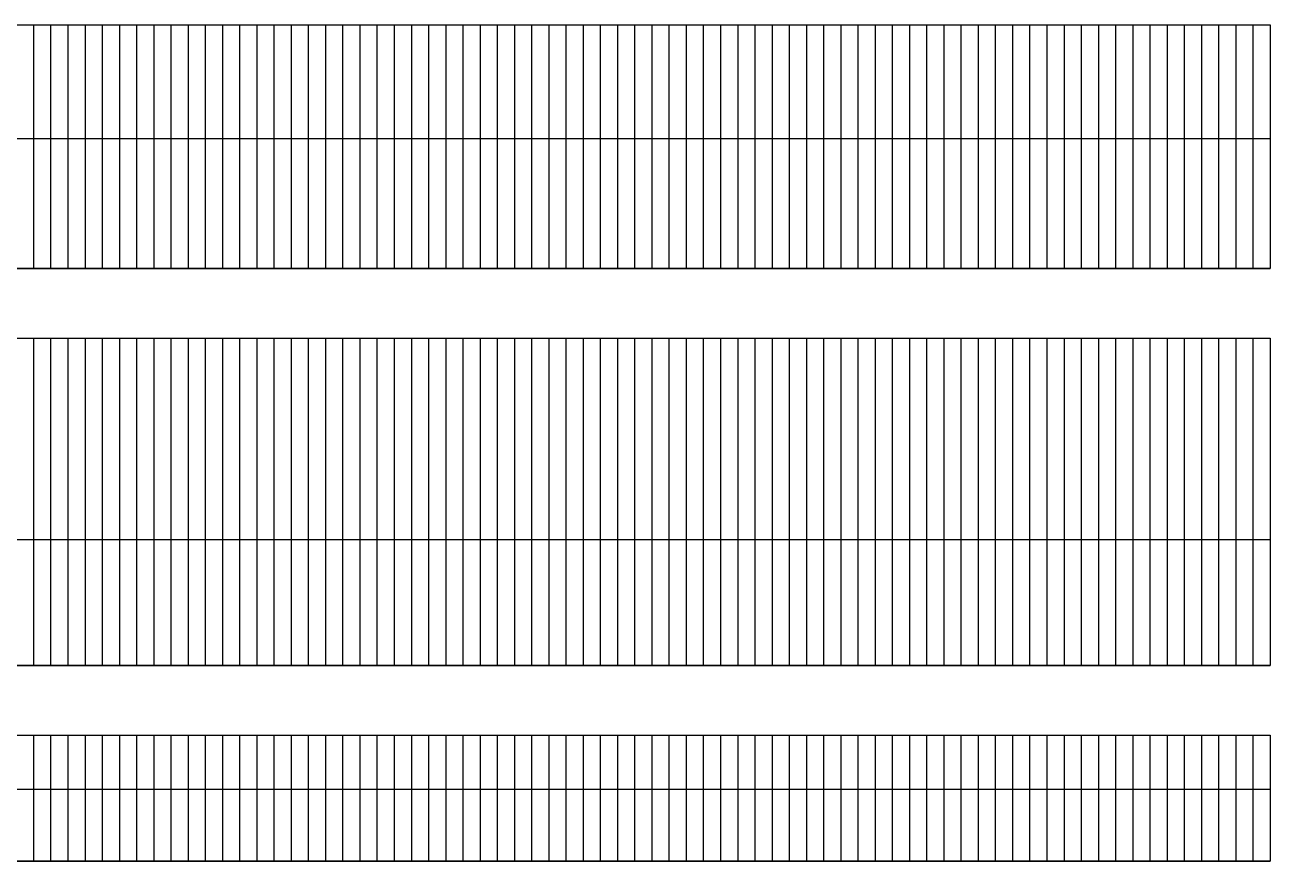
# Model space of a CAD drawing. Header units: metres. Extents: x 10 to 1430, y -498 to -2.
# Drawn here: x 715 to 1430, y -490 to -10 of the extents above; entities that cross this region are included whole.
import ezdxf

# ---------------------------------------------------------------- set-up
doc = ezdxf.new("R2010")
doc.units = ezdxf.units.M
for name, color, linetype in [('Blocks', 84, 'CONTINUOUS'), ('HalfTimes', 84, 'CONTINUOUS'), ('HourTimes', 84, 'CONTINUOUS'), ('Stations', 84, 'CONTINUOUS'), ('Times', 84, 'CONTINUOUS')]:
    doc.layers.add(name, color=color, linetype=linetype)

msp = doc.modelspace()

# ---------------------------------------------------------------- linework, layer by layer
at = {"layer": 'Blocks'}
for points in [[(10, -10), (1430, -10), (1430, -149.77), (10, -149.77), (10, -10)], [(10, -189.77), (1430, -189.77), (1430, -377.66), (10, -377.66), (10, -189.77)], [(10, -417.66), (1430, -417.66), (1430, -490), (10, -490), (10, -417.66)]]:
    msp.add_lwpolyline(points, dxfattribs=at)
at = {"layer": 'HalfTimes'}
for p, q in [((749.58, -10), (749.58, -149.77)), ((808.75, -10), (808.75, -149.77)), ((867.92, -10), (867.92, -149.77)), ((927.08, -10), (927.08, -149.77)), ((986.25, -10), (986.25, -149.77)), ((1045.42, -10), (1045.42, -149.77)), ((1104.58, -10), (1104.58, -149.77)), ((1163.75, -10), (1163.75, -149.77)), ((1222.92, -10), (1222.92, -149.77)), ((1282.08, -10), (1282.08, -149.77)), ((1341.25, -10), (1341.25, -149.77)), ((1400.42, -10), (1400.42, -149.77)), ((749.58, -189.77), (749.58, -377.66)), ((808.75, -189.77), (808.75, -377.66)), ((867.92, -189.77), (867.92, -377.66)), ((927.08, -189.77), (927.08, -377.66)), ((986.25, -189.77), (986.25, -377.66)), ((1045.42, -189.77), (1045.42, -377.66)), ((1104.58, -189.77), (1104.58, -377.66)), ((1163.75, -189.77), (1163.75, -377.66)), ((1222.92, -189.77), (1222.92, -377.66)), ((1282.08, -189.77), (1282.08, -377.66)), ((1341.25, -189.77), (1341.25, -377.66)), ((1400.42, -189.77), (1400.42, -377.66)), ((749.58, -417.66), (749.58, -490)), ((808.75, -417.66), (808.75, -490)), ((867.92, -417.66), (867.92, -490)), ((927.08, -417.66), (927.08, -490)), ((986.25, -417.66), (986.25, -490)), ((1045.42, -417.66), (1045.42, -490)), ((1104.58, -417.66), (1104.58, -490)), ((1163.75, -417.66), (1163.75, -490)), ((1222.92, -417.66), (1222.92, -490)), ((1282.08, -417.66), (1282.08, -490)), ((1341.25, -417.66), (1341.25, -490)), ((1400.42, -417.66), (1400.42, -490))]:
    msp.add_line(p, q, dxfattribs=at)
at = {"layer": 'HourTimes'}
for p, q in [((720, -10), (720, -149.77)), ((779.17, -10), (779.17, -149.77)), ((838.33, -10), (838.33, -149.77)), ((897.5, -10), (897.5, -149.77)), ((956.67, -10), (956.67, -149.77)), ((1015.83, -10), (1015.83, -149.77)), ((1075, -10), (1075, -149.77)), ((1134.17, -10), (1134.17, -149.77)), ((1193.33, -10), (1193.33, -149.77)), ((1252.5, -10), (1252.5, -149.77)), ((1311.67, -10), (1311.67, -149.77)), ((1370.83, -10), (1370.83, -149.77)), ((720, -189.77), (720, -377.66)), ((779.17, -189.77), (779.17, -377.66)), ((838.33, -189.77), (838.33, -377.66)), ((897.5, -189.77), (897.5, -377.66)), ((956.67, -189.77), (956.67, -377.66)), ((1015.83, -189.77), (1015.83, -377.66)), ((1075, -189.77), (1075, -377.66)), ((1134.17, -189.77), (1134.17, -377.66)), ((1193.33, -189.77), (1193.33, -377.66)), ((1252.5, -189.77), (1252.5, -377.66)), ((1311.67, -189.77), (1311.67, -377.66)), ((1370.83, -189.77), (1370.83, -377.66)), ((720, -417.66), (720, -490)), ((779.17, -417.66), (779.17, -490)), ((838.33, -417.66), (838.33, -490)), ((897.5, -417.66), (897.5, -490)), ((956.67, -417.66), (956.67, -490)), ((1015.83, -417.66), (1015.83, -490)), ((1075, -417.66), (1075, -490)), ((1134.17, -417.66), (1134.17, -490)), ((1193.33, -417.66), (1193.33, -490)), ((1252.5, -417.66), (1252.5, -490)), ((1311.67, -417.66), (1311.67, -490)), ((1370.83, -417.66), (1370.83, -490))]:
    msp.add_line(p, q, dxfattribs=at)
at = {"layer": 'Stations'}
for p, q in [((10, -10), (1430, -10)), ((10, -75.29), (1430, -75.29)), ((10, -149.77), (1430, -149.77)), ((10, -189.77), (1430, -189.77)), ((10, -305.33), (1430, -305.33)), ((10, -377.66), (1430, -377.66)), ((10, -417.66), (1430, -417.66)), ((10, -448.62), (1430, -448.62)), ((10, -490), (1430, -490))]:
    msp.add_line(p, q, dxfattribs=at)
at = {"layer": 'Times'}
for p, q in [((729.86, -10), (729.86, -149.77)), ((739.72, -10), (739.72, -149.77)), ((759.44, -10), (759.44, -149.77)), ((769.31, -10), (769.31, -149.77)), ((789.03, -10), (789.03, -149.77)), ((798.89, -10), (798.89, -149.77)), ((818.61, -10), (818.61, -149.77)), ((828.47, -10), (828.47, -149.77)), ((848.19, -10), (848.19, -149.77)), ((858.06, -10), (858.06, -149.77)), ((877.78, -10), (877.78, -149.77)), ((887.64, -10), (887.64, -149.77)), ((907.36, -10), (907.36, -149.77)), ((917.22, -10), (917.22, -149.77)), ((936.94, -10), (936.94, -149.77)), ((946.81, -10), (946.81, -149.77)), ((966.53, -10), (966.53, -149.77)), ((976.39, -10), (976.39, -149.77)), ((996.11, -10), (996.11, -149.77)), ((1005.97, -10), (1005.97, -149.77)), ((1025.69, -10), (1025.69, -149.77)), ((1035.56, -10), (1035.56, -149.77)), ((1055.28, -10), (1055.28, -149.77)), ((1065.14, -10), (1065.14, -149.77)), ((1084.86, -10), (1084.86, -149.77)), ((1094.72, -10), (1094.72, -149.77)), ((1114.44, -10), (1114.44, -149.77)), ((1124.31, -10), (1124.31, -149.77)), ((1144.03, -10), (1144.03, -149.77)), ((1153.89, -10), (1153.89, -149.77)), ((1173.61, -10), (1173.61, -149.77)), ((1183.47, -10), (1183.47, -149.77)), ((1203.19, -10), (1203.19, -149.77)), ((1213.06, -10), (1213.06, -149.77)), ((1232.78, -10), (1232.78, -149.77)), ((1242.64, -10), (1242.64, -149.77)), ((1262.36, -10), (1262.36, -149.77)), ((1272.22, -10), (1272.22, -149.77)), ((1291.94, -10), (1291.94, -149.77)), ((1301.81, -10), (1301.81, -149.77)), ((1321.53, -10), (1321.53, -149.77)), ((1331.39, -10), (1331.39, -149.77)), ((1351.11, -10), (1351.11, -149.77)), ((1360.97, -10), (1360.97, -149.77)), ((1380.69, -10), (1380.69, -149.77)), ((1390.56, -10), (1390.56, -149.77)), ((1410.28, -10), (1410.28, -149.77)), ((1420.14, -10), (1420.14, -149.77)), ((729.86, -189.77), (729.86, -377.66)), ((739.72, -189.77), (739.72, -377.66)), ((759.44, -189.77), (759.44, -377.66)), ((769.31, -189.77), (769.31, -377.66)), ((789.03, -189.77), (789.03, -377.66)), ((798.89, -189.77), (798.89, -377.66)), ((818.61, -189.77), (818.61, -377.66)), ((828.47, -189.77), (828.47, -377.66)), ((848.19, -189.77), (848.19, -377.66)), ((858.06, -189.77), (858.06, -377.66)), ((877.78, -189.77), (877.78, -377.66)), ((887.64, -189.77), (887.64, -377.66)), ((907.36, -189.77), (907.36, -377.66)), ((917.22, -189.77), (917.22, -377.66)), ((936.94, -189.77), (936.94, -377.66)), ((946.81, -189.77), (946.81, -377.66)), ((966.53, -189.77), (966.53, -377.66)), ((976.39, -189.77), (976.39, -377.66)), ((996.11, -189.77), (996.11, -377.66)), ((1005.97, -189.77), (1005.97, -377.66)), ((1025.69, -189.77), (1025.69, -377.66)), ((1035.56, -189.77), (1035.56, -377.66)), ((1055.28, -189.77), (1055.28, -377.66)), ((1065.14, -189.77), (1065.14, -377.66)), ((1084.86, -189.77), (1084.86, -377.66)), ((1094.72, -189.77), (1094.72, -377.66)), ((1114.44, -189.77), (1114.44, -377.66)), ((1124.31, -189.77), (1124.31, -377.66)), ((1144.03, -189.77), (1144.03, -377.66)), ((1153.89, -189.77), (1153.89, -377.66)), ((1173.61, -189.77), (1173.61, -377.66)), ((1183.47, -189.77), (1183.47, -377.66)), ((1203.19, -189.77), (1203.19, -377.66)), ((1213.06, -189.77), (1213.06, -377.66)), ((1232.78, -189.77), (1232.78, -377.66)), ((1242.64, -189.77), (1242.64, -377.66)), ((1262.36, -189.77), (1262.36, -377.66)), ((1272.22, -189.77), (1272.22, -377.66)), ((1291.94, -189.77), (1291.94, -377.66)), ((1301.81, -189.77), (1301.81, -377.66)), ((1321.53, -189.77), (1321.53, -377.66)), ((1331.39, -189.77), (1331.39, -377.66)), ((1351.11, -189.77), (1351.11, -377.66)), ((1360.97, -189.77), (1360.97, -377.66)), ((1380.69, -189.77), (1380.69, -377.66)), ((1390.56, -189.77), (1390.56, -377.66)), ((1410.28, -189.77), (1410.28, -377.66)), ((1420.14, -189.77), (1420.14, -377.66)), ((729.86, -417.66), (729.86, -490)), ((739.72, -417.66), (739.72, -490)), ((759.44, -417.66), (759.44, -490)), ((769.31, -417.66), (769.31, -490)), ((789.03, -417.66), (789.03, -490)), ((798.89, -417.66), (798.89, -490)), ((818.61, -417.66), (818.61, -490)), ((828.47, -417.66), (828.47, -490)), ((848.19, -417.66), (848.19, -490)), ((858.06, -417.66), (858.06, -490)), ((877.78, -417.66), (877.78, -490)), ((887.64, -417.66), (887.64, -490)), ((907.36, -417.66), (907.36, -490)), ((917.22, -417.66), (917.22, -490)), ((936.94, -417.66), (936.94, -490)), ((946.81, -417.66), (946.81, -490)), ((966.53, -417.66), (966.53, -490)), ((976.39, -417.66), (976.39, -490)), ((996.11, -417.66), (996.11, -490)), ((1005.97, -417.66), (1005.97, -490)), ((1025.69, -417.66), (1025.69, -490)), ((1035.56, -417.66), (1035.56, -490)), ((1055.28, -417.66), (1055.28, -490)), ((1065.14, -417.66), (1065.14, -490)), ((1084.86, -417.66), (1084.86, -490)), ((1094.72, -417.66), (1094.72, -490)), ((1114.44, -417.66), (1114.44, -490)), ((1124.31, -417.66), (1124.31, -490)), ((1144.03, -417.66), (1144.03, -490)), ((1153.89, -417.66), (1153.89, -490)), ((1173.61, -417.66), (1173.61, -490)), ((1183.47, -417.66), (1183.47, -490)), ((1203.19, -417.66), (1203.19, -490)), ((1213.06, -417.66), (1213.06, -490)), ((1232.78, -417.66), (1232.78, -490)), ((1242.64, -417.66), (1242.64, -490)), ((1262.36, -417.66), (1262.36, -490)), ((1272.22, -417.66), (1272.22, -490)), ((1291.94, -417.66), (1291.94, -490)), ((1301.81, -417.66), (1301.81, -490)), ((1321.53, -417.66), (1321.53, -490)), ((1331.39, -417.66), (1331.39, -490)), ((1351.11, -417.66), (1351.11, -490)), ((1360.97, -417.66), (1360.97, -490)), ((1380.69, -417.66), (1380.69, -490)), ((1390.56, -417.66), (1390.56, -490)), ((1410.28, -417.66), (1410.28, -490)), ((1420.14, -417.66), (1420.14, -490))]:
    msp.add_line(p, q, dxfattribs=at)

doc.saveas('drawing.dxf')
